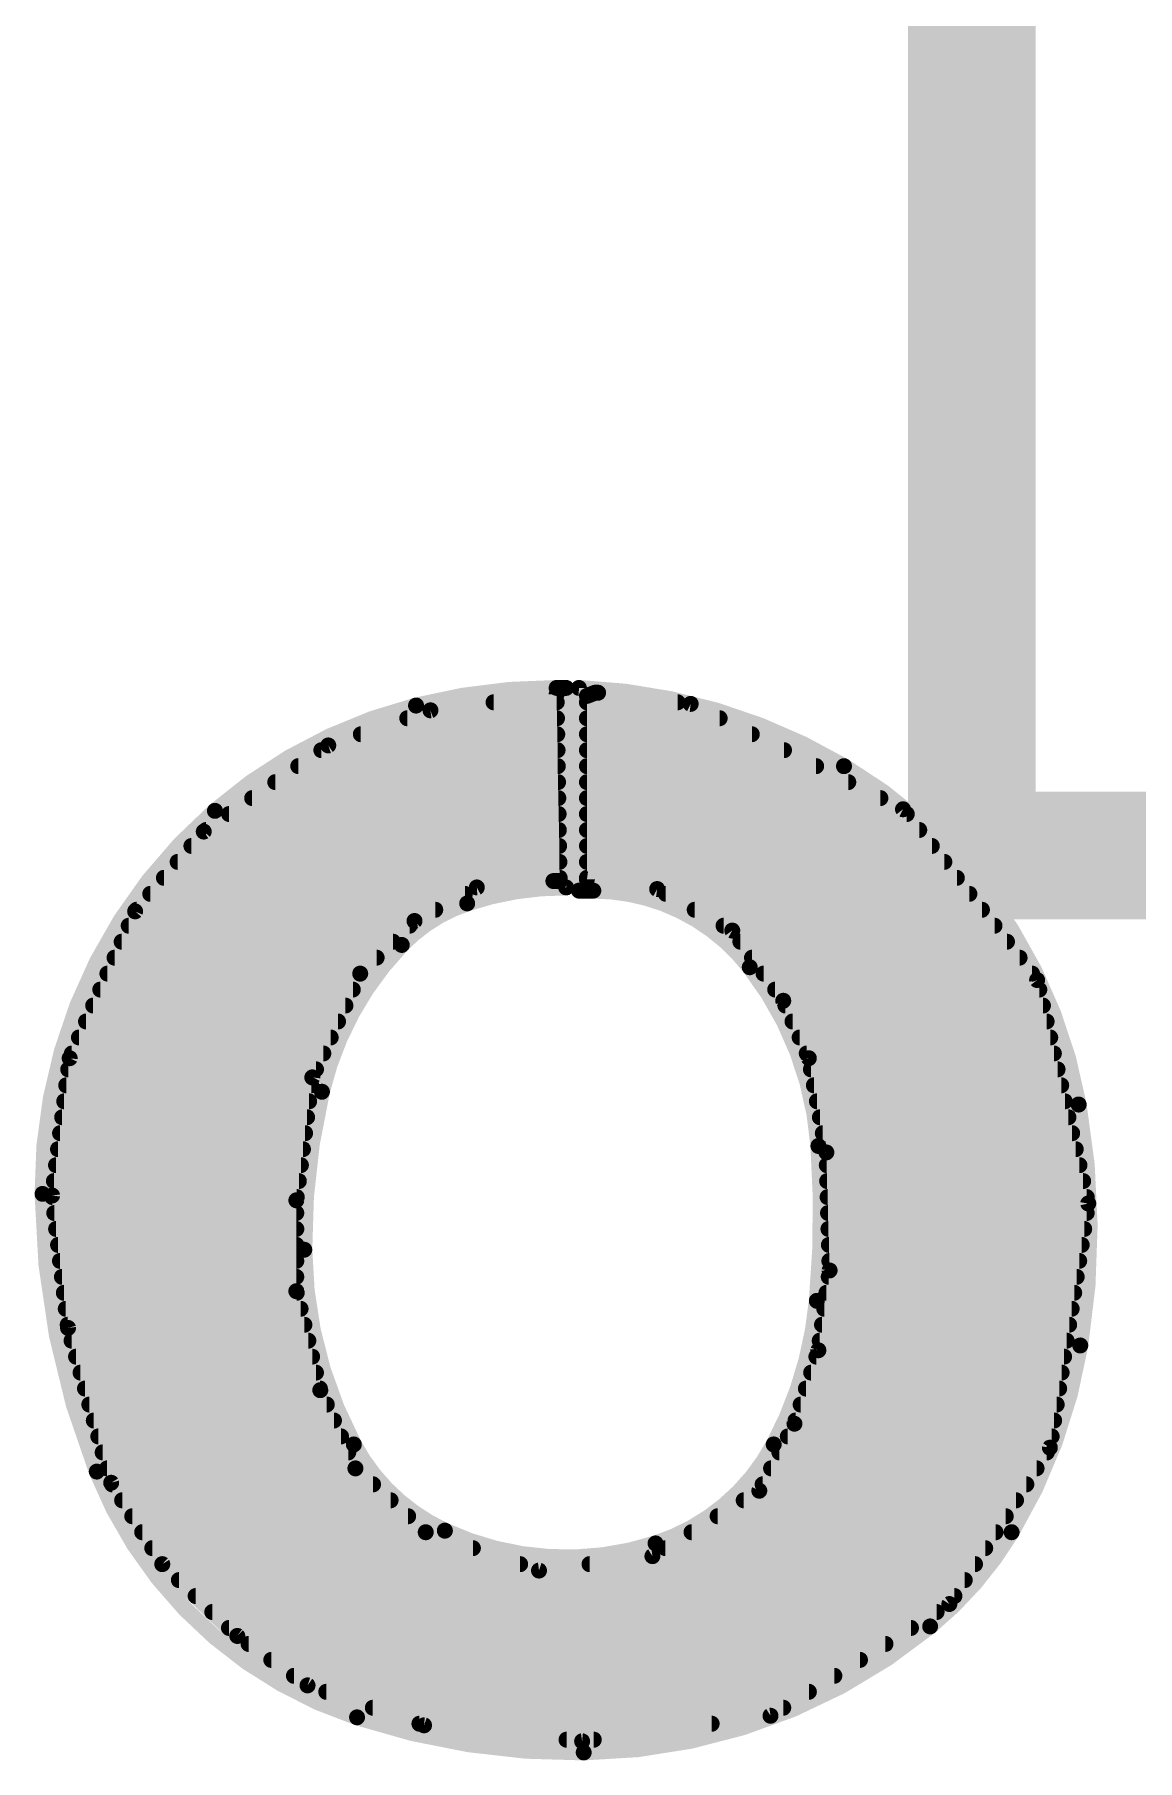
# Model space of a CAD drawing. Extents: x -0.1 to 38.2, y -26.7 to 20.4.
# Drawn here: x 12.794 to 14.549, y 1.415 to 4.162 of the extents above; entities that cross this region are included whole.
import ezdxf

# ---------------------------------------------------------------- set-up
doc = ezdxf.new("R2010")
doc.units = 0
doc.layers.add('21', color=41, linetype='CONTINUOUS')
doc.layers.add('22', color=40, linetype='CONTINUOUS')

msp = doc.modelspace()

# ---------------------------------------------------------------- linework, layer by layer
at = {"layer": '21', "const_width": 0.2032}
for points in [[(14.285, 12.385), (14.285, 2.855)], [(14.285, 2.855), (15.05, 2.855)]]:
    msp.add_lwpolyline(points, dxfattribs=at)
at = {"layer": '21', "const_width": 0.1016}
for points in [[(14.285, 2.9058, 1), (14.285, 2.8042)], [(14.2342, 2.855, 1), (14.3358, 2.855)]]:
    msp.add_lwpolyline(points, format="xyb", dxfattribs=at)
at = {"layer": '22'}
for points, const_width in [([(13.6246, 3.1217, 0.0624), (13.401, 3.0937)], 0.0254), ([(13.6246, 3.128, 1), (13.6246, 3.1154)], 0.0127), ([(13.6246, 3.1154, 1), (13.6246, 3.128)], 0.0127), ([(13.6462, 3.1217, 1), (13.6335, 3.1217)], 0.0127), ([(13.6398, 3.1154, 1), (13.6398, 3.128)], 0.0127), ([(14.0818, 2.9972, 0.1246), (13.6601, 3.1217)], 0.0254), ([(13.6603, 3.128, 1), (13.6599, 3.1154)], 0.0127), ([(13.6664, 3.1217, 1), (13.6538, 3.1217)], 0.0127), ([(13.401, 3.0937, 0.1172), (13.081, 2.9261)], 0.0254), ([(13.3994, 3.0999, 1), (13.4026, 3.0875)], 0.0127), ([(13.4026, 3.0875, 1), (13.3994, 3.0999)], 0.0127), ([(13.5243, 3.1052, 1), (13.5243, 3.0925)], 0.0127), ([(13.6309, 3.1116, 1), (13.6183, 3.1114)], 0.0127), ([(13.6254, 3.1052, 1), (13.6238, 3.1178)], 0.0127), ([(13.6248, 3.0925, 1), (13.6248, 3.1052)], 0.0127), ([(13.6791, 3.109, 1), (13.6665, 3.109)], 0.0127), ([(13.6705, 3.1149, 1), (13.6751, 3.1031)], 0.0127), ([(13.6728, 3.1052, 1), (13.6728, 3.0925)], 0.0127), ([(13.6855, 3.1204, 1), (13.6855, 3.1077)], 0.0127), ([(13.6878, 3.1081, 1), (13.6832, 3.1199)], 0.0127), ([(13.6914, 3.1203, 1), (13.6898, 3.1077)], 0.0127), ([(13.6906, 3.1077, 1), (13.6906, 3.1204)], 0.0127), ([(13.8171, 3.0925, 1), (13.8171, 3.1052)], 0.0127), ([(13.8407, 3.102, 1), (13.8351, 3.0906)], 0.0127), ([(13.8371, 3.09, 1), (13.8387, 3.1026)], 0.0127), ([(13.387, 3.0798, 1), (13.387, 3.0671)], 0.0127), ([(13.4231, 3.0924, 1), (13.4247, 3.0798)], 0.0127), ([(13.426, 3.0801, 1), (13.4218, 3.0921)], 0.0127), ([(13.6252, 3.0671, 1), (13.6252, 3.0798)], 0.0127), ([(13.6728, 3.0798, 1), (13.6728, 3.0671)], 0.0127), ([(13.884, 3.0671, 1), (13.884, 3.0798)], 0.0127), ([(13.3131, 3.0543, 1), (13.3131, 3.0417)], 0.0127), ([(13.6257, 3.0417, 1), (13.6257, 3.0543)], 0.0127), ([(13.6728, 3.0543, 1), (13.6728, 3.0417)], 0.0127), ([(13.9352, 3.0417, 1), (13.9352, 3.0543)], 0.0127), ([(13.2503, 3.029, 1), (13.2503, 3.0163)], 0.0127), ([(13.2592, 3.0362, 1), (13.2634, 3.0242)], 0.0127), ([(13.2649, 3.025, 1), (13.2577, 3.0354)], 0.0127), ([(13.6261, 3.0163, 1), (13.6261, 3.029)], 0.0127), ([(13.6728, 3.029, 1), (13.6728, 3.0163)], 0.0127), ([(13.9864, 3.0163, 1), (13.9864, 3.029)], 0.0127), ([(13.2136, 3.0036, 1), (13.2136, 2.9909)], 0.0127), ([(13.6265, 2.9909, 1), (13.6265, 3.0036)], 0.0127), ([(13.6728, 3.0036, 1), (13.6728, 2.9909)], 0.0127), ([(14.0375, 2.9909, 1), (14.0375, 3.0036)], 0.0127), ([(14.4551, 2.4587, 0.2183), (14.0818, 2.9972)], 0.0254), ([(14.085, 3.0027, 1), (14.0786, 2.9917)], 0.0127), ([(14.0786, 2.9917, 1), (14.085, 3.0027)], 0.0127), ([(13.1769, 2.9781, 1), (13.1769, 2.9655)], 0.0127), ([(13.627, 2.9655, 1), (13.627, 2.9781)], 0.0127), ([(13.6728, 2.9781, 1), (13.6728, 2.9655)], 0.0127), ([(14.0887, 2.9655, 1), (14.0887, 2.9781)], 0.0127), ([(13.1402, 2.9527, 1), (13.1402, 2.9401)], 0.0127), ([(13.6274, 2.9401, 1), (13.6274, 2.9527)], 0.0127), ([(13.6728, 2.9527, 1), (13.6728, 2.9401)], 0.0127), ([(14.1398, 2.9401, 1), (14.1398, 2.9527)], 0.0127), ([(14.1807, 2.9325, 1), (14.1707, 2.9247)], 0.0127), ([(14.1729, 2.9229, 1), (14.1785, 2.9343)], 0.0127), ([(13.081, 2.9261, 0.2195), (12.8067, 2.3165)], 0.0254), ([(13.0768, 2.9309, 1), (13.0852, 2.9213)], 0.0127), ([(13.0852, 2.9213, 1), (13.0768, 2.9309)], 0.0127), ([(13.1035, 2.9274, 1), (13.1035, 2.9147)], 0.0127), ([(13.6278, 2.9147, 1), (13.6278, 2.9274)], 0.0127), ([(13.6728, 2.9274, 1), (13.6728, 2.9147)], 0.0127), ([(14.1817, 2.9147, 1), (14.1817, 2.9274)], 0.0127), ([(13.0596, 2.8983, 1), (13.0668, 2.8879)], 0.0127), ([(13.068, 2.889, 1), (13.0584, 2.8972)], 0.0127), ([(13.0668, 2.9019, 1), (13.0668, 2.8893)], 0.0127), ([(13.6282, 2.8893, 1), (13.6282, 2.9019)], 0.0127), ([(13.6728, 2.9019, 1), (13.6728, 2.8893)], 0.0127), ([(14.2016, 2.8893, 1), (14.2016, 2.9019)], 0.0127), ([(13.0217, 2.8512, 1), (13.0217, 2.8385)], 0.0127), ([(13.0435, 2.8765, 1), (13.0435, 2.8639)], 0.0127), ([(13.6287, 2.8639, 1), (13.6287, 2.8765)], 0.0127), ([(13.6291, 2.8385, 1), (13.6291, 2.8512)], 0.0127), ([(13.6728, 2.8512, 1), (13.6728, 2.8385)], 0.0127), ([(13.6728, 2.8765, 1), (13.6728, 2.8639)], 0.0127), ([(14.2216, 2.8639, 1), (14.2216, 2.8765)], 0.0127), ([(14.2415, 2.8385, 1), (14.2415, 2.8512)], 0.0127), ([(12.9998, 2.8258, 1), (12.9998, 2.8131)], 0.0127), ([(13.6295, 2.8131, 1), (13.6295, 2.8258)], 0.0127), ([(13.6728, 2.8258, 1), (13.6728, 2.8131)], 0.0127), ([(13.6737, 2.8232, 1), (13.6719, 2.8106)], 0.0127), ([(14.2614, 2.8131, 1), (14.2614, 2.8258)], 0.0127), ([(12.978, 2.8003, 1), (12.978, 2.7877)], 0.0127), ([(13.6398, 2.8042, 0.0828), (13.4823, 2.7788)], 0.0254), ([(13.4787, 2.7877, 1), (13.4787, 2.8003)], 0.0127), ([(13.4971, 2.8105, 1), (13.4981, 2.7979)], 0.0127), ([(13.5006, 2.7986, 1), (13.4946, 2.8098)], 0.0127), ([(13.6195, 2.8207, 1), (13.6195, 2.808)], 0.0127), ([(13.62, 2.808, 1), (13.619, 2.8206)], 0.0127), ([(13.6233, 2.8142, 1), (13.6359, 2.8144)], 0.0127), ([(13.6296, 2.808, 1), (13.6296, 2.8207)], 0.0127), ([(13.6335, 2.8042, 1), (13.6462, 2.8042)], 0.0127), ([(13.6398, 2.7979, 1), (13.6398, 2.8105)], 0.0127), ([(13.6601, 2.8054, 1), (13.6601, 2.7928)], 0.0127), ([(13.6538, 2.7991, 1), (13.6664, 2.7991)], 0.0127), ([(13.6665, 2.8169, 1), (13.6791, 2.8169)], 0.0127), ([(13.9319, 2.6772, 0.2316), (13.683, 2.7991)], 0.0254), ([(13.683, 2.8054, 1), (13.683, 2.7928)], 0.0127), ([(13.683, 2.7928, 1), (13.683, 2.8054)], 0.0127), ([(13.7877, 2.8072, 1), (13.7815, 2.796)], 0.0127), ([(13.7837, 2.7953, 1), (13.7855, 2.8079)], 0.0127), ([(13.7983, 2.8003, 1), (13.7983, 2.7877)], 0.0127), ([(14.2814, 2.7877, 1), (14.2814, 2.8003)], 0.0127), ([(12.9492, 2.7702, 1), (12.9588, 2.762)], 0.0127), ([(12.9598, 2.7635, 1), (12.9482, 2.7687)], 0.0127), ([(12.9562, 2.775, 1), (12.9562, 2.7623)], 0.0127), ([(13.4823, 2.7788, 0.1209), (13.3782, 2.7127)], 0.0254), ([(13.4315, 2.7623, 1), (13.4315, 2.775)], 0.0127), ([(13.4803, 2.7848, 1), (13.4843, 2.7728)], 0.0127), ([(13.4843, 2.7728, 1), (13.4803, 2.7848)], 0.0127), ([(13.8443, 2.775, 1), (13.8443, 2.7623)], 0.0127), ([(14.3013, 2.7623, 1), (14.3013, 2.775)], 0.0127), ([(12.9438, 2.7496, 1), (12.9438, 2.7369)], 0.0127), ([(13.3907, 2.7369, 1), (13.3907, 2.7496)], 0.0127), ([(13.3955, 2.7564, 1), (13.4015, 2.7452)], 0.0127), ([(13.4029, 2.7462, 1), (13.3941, 2.7554)], 0.0127), ([(13.8902, 2.7496, 1), (13.8902, 2.7369)], 0.0127), ([(13.9091, 2.7393, 1), (13.8989, 2.7319)], 0.0127), ([(13.9009, 2.73, 1), (13.9071, 2.7412)], 0.0127), ([(14.3213, 2.7369, 1), (14.3213, 2.7496)], 0.0127), ([(12.9325, 2.7241, 1), (12.9325, 2.7115)], 0.0127), ([(13.3782, 2.7127, 0.1342), (13.2512, 2.479)], 0.0254), ([(13.3645, 2.7115, 1), (13.3645, 2.7241)], 0.0127), ([(13.3736, 2.7171, 1), (13.3828, 2.7083)], 0.0127), ([(13.3828, 2.7083, 1), (13.3736, 2.7171)], 0.0127), ([(13.9169, 2.7241, 1), (13.9169, 2.7115)], 0.0127), ([(14.3412, 2.7115, 1), (14.3412, 2.7241)], 0.0127), ([(12.9212, 2.6987, 1), (12.9212, 2.6861)], 0.0127), ([(13.3383, 2.6861, 1), (13.3383, 2.6987)], 0.0127), ([(13.9354, 2.6987, 1), (13.9354, 2.6861)], 0.0127), ([(14.3612, 2.6861, 1), (14.3612, 2.6987)], 0.0127), ([(12.9099, 2.6734, 1), (12.9099, 2.6607)], 0.0127), ([(13.3077, 2.6716, 1), (13.3165, 2.6624)], 0.0127), ([(13.3179, 2.6643, 1), (13.3063, 2.6697)], 0.0127), ([(13.3121, 2.6607, 1), (13.3121, 2.6734)], 0.0127), ([(14.0411, 2.3927, 0.1478), (13.9319, 2.6772)], 0.0254), ([(13.9369, 2.6811, 1), (13.9269, 2.6733)], 0.0127), ([(13.9269, 2.6733, 1), (13.9369, 2.6811)], 0.0127), ([(13.9538, 2.6734, 1), (13.9538, 2.6607)], 0.0127), ([(14.3811, 2.6607, 1), (14.3811, 2.6734)], 0.0127), ([(14.3953, 2.6582, 1), (14.3829, 2.6554)], 0.0127), ([(14.3841, 2.6529, 1), (14.3941, 2.6607)], 0.0127), ([(12.8985, 2.6479, 1), (12.8985, 2.6353)], 0.0127), ([(13.3004, 2.6353, 1), (13.3004, 2.6479)], 0.0127), ([(13.9723, 2.6479, 1), (13.9723, 2.6353)], 0.0127), ([(14.3926, 2.6353, 1), (14.3926, 2.6479)], 0.0127), ([(12.8872, 2.6225, 1), (12.8872, 2.6099)], 0.0127), ([(13.2887, 2.6099, 1), (13.2887, 2.6225)], 0.0127), ([(13.991, 2.6264, 1), (13.9794, 2.6212)], 0.0127), ([(13.9801, 2.6201, 1), (13.9903, 2.6275)], 0.0127), ([(13.9886, 2.6225, 1), (13.9886, 2.6099)], 0.0127), ([(14.3984, 2.6099, 1), (14.3984, 2.6225)], 0.0127), ([(12.8759, 2.5972, 1), (12.8759, 2.5845)], 0.0127), ([(13.2769, 2.5845, 1), (13.2769, 2.5972)], 0.0127), ([(13.9999, 2.5972, 1), (13.9999, 2.5845)], 0.0127), ([(14.4042, 2.5845, 1), (14.4042, 2.5972)], 0.0127), ([(12.8646, 2.5717, 1), (12.8646, 2.5591)], 0.0127), ([(13.2652, 2.5591, 1), (13.2652, 2.5717)], 0.0127), ([(14.0112, 2.5717, 1), (14.0112, 2.5591)], 0.0127), ([(14.41, 2.5591, 1), (14.41, 2.5717)], 0.0127), ([(12.8476, 2.521, 1), (12.8476, 2.5083)], 0.0127), ([(12.8441, 2.535, 1), (12.8557, 2.5298)], 0.0127), ([(12.8562, 2.5316, 1), (12.8436, 2.5332)], 0.0127), ([(12.8533, 2.5463, 1), (12.8533, 2.5337)], 0.0127), ([(13.2418, 2.5083, 1), (13.2418, 2.521)], 0.0127), ([(13.2535, 2.5337, 1), (13.2535, 2.5463)], 0.0127), ([(14.0225, 2.5463, 1), (14.0225, 2.5337)], 0.0127), ([(14.0321, 2.5336, 1), (14.0197, 2.5312)], 0.0127), ([(14.0201, 2.5298, 1), (14.0317, 2.535)], 0.0127), ([(14.0292, 2.521, 1), (14.0292, 2.5083)], 0.0127), ([(14.4158, 2.5337, 1), (14.4158, 2.5463)], 0.0127), ([(14.4216, 2.5083, 1), (14.4216, 2.521)], 0.0127), ([(12.8444, 2.4956, 1), (12.8444, 2.4829)], 0.0127), ([(13.2301, 2.5046, 1), (13.2417, 2.4992)], 0.0127), ([(13.2422, 2.5011, 1), (13.2296, 2.5027)], 0.0127), ([(13.2343, 2.4829, 1), (13.2343, 2.4956)], 0.0127), ([(14.0339, 2.4956, 1), (14.0339, 2.4829)], 0.0127), ([(14.4274, 2.4829, 1), (14.4274, 2.4956)], 0.0127), ([(12.8411, 2.4701, 1), (12.8411, 2.4575)], 0.0127), ([(13.2512, 2.479, 0.0602), (13.2232, 2.2276)], 0.0254), ([(13.2309, 2.4575, 1), (13.2309, 2.4701)], 0.0127), ([(13.245, 2.4805, 1), (13.2574, 2.4775)], 0.0127), ([(13.2574, 2.4775, 1), (13.245, 2.4805)], 0.0127), ([(14.0387, 2.4701, 1), (14.0387, 2.4575)], 0.0127), ([(14.4332, 2.4575, 1), (14.4332, 2.4701)], 0.0127), ([(12.8379, 2.4447, 1), (12.8379, 2.4321)], 0.0127), ([(13.2277, 2.4321, 1), (13.2277, 2.4447)], 0.0127), ([(14.0434, 2.4447, 1), (14.0434, 2.4321)], 0.0127), ([(14.439, 2.4321, 1), (14.439, 2.4447)], 0.0127), ([(14.4577, 2.0752, 0.0851), (14.4551, 2.4587)], 0.0254), ([(14.4614, 2.4598, 1), (14.4488, 2.4576)], 0.0127), ([(14.4488, 2.4576, 1), (14.4614, 2.4598)], 0.0127), ([(12.8346, 2.4194, 1), (12.8346, 2.4067)], 0.0127), ([(13.2244, 2.4067, 1), (13.2244, 2.4194)], 0.0127), ([(14.0481, 2.4194, 1), (14.0481, 2.4067)], 0.0127), ([(14.4448, 2.4067, 1), (14.4448, 2.4194)], 0.0127), ([(12.8313, 2.3939, 1), (12.8313, 2.3813)], 0.0127), ([(13.2211, 2.3813, 1), (13.2211, 2.3939)], 0.0127), ([(14.0386, 2.1463, 0.0416), (14.0411, 2.3927)], 0.0254), ([(14.0474, 2.3932, 1), (14.0348, 2.3922)], 0.0127), ([(14.0348, 2.3922, 1), (14.0474, 2.3932)], 0.0127), ([(14.0529, 2.3939, 1), (14.0529, 2.3813)], 0.0127), ([(14.0601, 2.3827, 1), (14.0475, 2.3823)], 0.0127), ([(14.0476, 2.3813, 1), (14.06, 2.3837)], 0.0127), ([(14.4506, 2.3813, 1), (14.4506, 2.3939)], 0.0127), ([(12.8281, 2.3685, 1), (12.8281, 2.3559)], 0.0127), ([(13.2178, 2.3559, 1), (13.2178, 2.3685)], 0.0127), ([(14.0544, 2.3685, 1), (14.0544, 2.3559)], 0.0127), ([(14.4565, 2.3559, 1), (14.4565, 2.3685)], 0.0127), ([(12.8248, 2.3432, 1), (12.8248, 2.3305)], 0.0127), ([(13.2145, 2.3305, 1), (13.2145, 2.3432)], 0.0127), ([(14.055, 2.3432, 1), (14.055, 2.3305)], 0.0127), ([(14.4623, 2.3305, 1), (14.4623, 2.3432)], 0.0127), ([(12.8067, 2.3165, 0.092), (12.893, 1.8745)], 0.0254), ([(12.813, 2.3166, 1), (12.8004, 2.3164)], 0.0127), ([(12.8004, 2.3164, 1), (12.813, 2.3166)], 0.0127), ([(12.8282, 2.3147, 1), (12.8156, 2.3131)], 0.0127), ([(12.8156, 2.3147, 1), (12.8282, 2.3131)], 0.0127), ([(12.8222, 2.3177, 1), (12.8222, 2.3051)], 0.0127), ([(13.2042, 2.3071, 1), (13.2168, 2.3055)], 0.0127), ([(13.2169, 2.3063, 1), (13.2042, 2.3063)], 0.0127), ([(13.2112, 2.3051, 1), (13.2112, 2.3177)], 0.0127), ([(14.0557, 2.3177, 1), (14.0557, 2.3051)], 0.0127), ([(14.4767, 2.3002, 1), (14.4641, 2.3022)], 0.0127), ([(14.4642, 2.2998, 1), (14.4766, 2.3026)], 0.0127), ([(14.4681, 2.3051, 1), (14.4681, 2.3177)], 0.0127), ([(12.8253, 2.2923, 1), (12.8253, 2.2797)], 0.0127), ([(13.2105, 2.2797, 1), (13.2105, 2.2923)], 0.0127), ([(14.0564, 2.2923, 1), (14.0564, 2.2797)], 0.0127), ([(14.468, 2.2797, 1), (14.468, 2.2923)], 0.0127), ([(12.8283, 2.267, 1), (12.8283, 2.2543)], 0.0127), ([(13.2105, 2.2543, 1), (13.2105, 2.267)], 0.0127), ([(14.0571, 2.267, 1), (14.0571, 2.2543)], 0.0127), ([(14.464, 2.2543, 1), (14.464, 2.267)], 0.0127), ([(12.8314, 2.2416, 1), (12.8314, 2.2289)], 0.0127), ([(13.2105, 2.2289, 1), (13.2105, 2.2416)], 0.0127), ([(13.2232, 2.2276, 0.1204), (13.302, 1.9177)], 0.0254), ([(13.2295, 2.2277, 1), (13.2169, 2.2275)], 0.0127), ([(13.2169, 2.2275, 1), (13.2295, 2.2277)], 0.0127), ([(14.0578, 2.2416, 1), (14.0578, 2.2289)], 0.0127), ([(14.46, 2.2289, 1), (14.46, 2.2416)], 0.0127), ([(12.8344, 2.2161, 1), (12.8344, 2.2035)], 0.0127), ([(13.2105, 2.2035, 1), (13.2105, 2.2161)], 0.0127), ([(14.0585, 2.2161, 1), (14.0585, 2.2035)], 0.0127), ([(14.0652, 2.1937, 1), (14.0526, 2.1955)], 0.0127), ([(14.0526, 2.1944, 1), (14.0652, 2.1948)], 0.0127), ([(14.4561, 2.2035, 1), (14.4561, 2.2161)], 0.0127), ([(12.8375, 2.1907, 1), (12.8375, 2.1781)], 0.0127), ([(12.8406, 2.1654, 1), (12.8406, 2.1527)], 0.0127), ([(13.2167, 2.163, 1), (13.2043, 2.16)], 0.0127), ([(13.2105, 2.1781, 1), (13.2105, 2.1907)], 0.0127), ([(13.2111, 2.1527, 1), (13.2111, 2.1654)], 0.0127), ([(14.0539, 2.1654, 1), (14.0539, 2.1527)], 0.0127), ([(14.0575, 2.1907, 1), (14.0575, 2.1781)], 0.0127), ([(14.4481, 2.1527, 1), (14.4481, 2.1654)], 0.0127), ([(14.4521, 2.1781, 1), (14.4521, 2.1907)], 0.0127), ([(12.8436, 2.1399, 1), (12.8436, 2.1273)], 0.0127), ([(13.2042, 2.1615, 1), (13.2169, 2.1615)], 0.0127), ([(13.2173, 2.1273, 1), (13.2173, 2.1399)], 0.0127), ([(13.97, 1.9177, 0.0995), (14.0386, 2.1463)], 0.0254), ([(14.0449, 2.1457, 1), (14.0323, 2.1469)], 0.0127), ([(14.0323, 2.1469, 1), (14.0449, 2.1457)], 0.0127), ([(14.0504, 2.1399, 1), (14.0504, 2.1273)], 0.0127), ([(14.4441, 2.1273, 1), (14.4441, 2.1399)], 0.0127), ([(12.8467, 2.1145, 1), (12.8467, 2.1019)], 0.0127), ([(12.8534, 2.1048, 1), (12.8412, 2.1014)], 0.0127), ([(13.2234, 2.1019, 1), (13.2234, 2.1145)], 0.0127), ([(14.0468, 2.1145, 1), (14.0468, 2.1019)], 0.0127), ([(14.4401, 2.1019, 1), (14.4401, 2.1145)], 0.0127), ([(12.841, 2.1023, 1), (12.8536, 2.1039)], 0.0127), ([(12.8529, 2.0892, 1), (12.8529, 2.0765)], 0.0127), ([(13.2296, 2.0765, 1), (13.2296, 2.0892)], 0.0127), ([(14.0432, 2.0892, 1), (14.0432, 2.0765)], 0.0127), ([(14.3485, 1.778, 0.0949), (14.4577, 2.0752)], 0.0254), ([(14.4361, 2.0765, 1), (14.4361, 2.0892)], 0.0127), ([(14.464, 2.0742, 1), (14.4514, 2.0762)], 0.0127), ([(12.86, 2.0637, 1), (12.86, 2.0511)], 0.0127), ([(13.2357, 2.0511, 1), (13.2357, 2.0637)], 0.0127), ([(14.0378, 2.0637, 1), (14.0378, 2.0511)], 0.0127), ([(14.0348, 2.0685, 1), (14.0474, 2.0667)], 0.0127), ([(14.0471, 2.0656, 1), (14.0351, 2.0696)], 0.0127), ([(14.4321, 2.0511, 1), (14.4321, 2.0637)], 0.0127), ([(14.4514, 2.0762, 1), (14.464, 2.0742)], 0.0127), ([(12.8671, 2.0383, 1), (12.8671, 2.0257)], 0.0127), ([(13.2418, 2.0257, 1), (13.2418, 2.0383)], 0.0127), ([(14.0295, 2.0383, 1), (14.0295, 2.0257)], 0.0127), ([(14.4281, 2.0257, 1), (14.4281, 2.0383)], 0.0127), ([(12.8742, 2.013, 1), (12.8742, 2.0003)], 0.0127), ([(13.2544, 2.0067, 1), (13.2428, 2.0015)], 0.0127), ([(13.2424, 2.0026, 1), (13.2548, 2.0056)], 0.0127), ([(13.248, 2.0003, 1), (13.248, 2.013)], 0.0127), ([(14.0212, 2.013, 1), (14.0212, 2.0003)], 0.0127), ([(14.4242, 2.0003, 1), (14.4242, 2.013)], 0.0127), ([(12.8812, 1.9876, 1), (12.8812, 1.9748)], 0.0127), ([(13.2589, 1.9748, 1), (13.2589, 1.9876)], 0.0127), ([(14.0129, 1.9876, 1), (14.0129, 1.9748)], 0.0127), ([(14.4202, 1.9748, 1), (14.4202, 1.9876)], 0.0127), ([(12.8883, 1.9622, 1), (12.8883, 1.9494)], 0.0127), ([(13.2703, 1.9494, 1), (13.2703, 1.9622)], 0.0127), ([(13.997, 1.9527, 1), (14.009, 1.9487)], 0.0127), ([(14.0086, 1.9478, 1), (13.9974, 1.9536)], 0.0127), ([(14.0047, 1.9622, 1), (14.0047, 1.9494)], 0.0127), ([(14.4162, 1.9494, 1), (14.4162, 1.9622)], 0.0127), ([(12.8954, 1.9368, 1), (12.8954, 1.9241)], 0.0127), ([(13.2817, 1.9241, 1), (13.2817, 1.9368)], 0.0127), ([(13.302, 1.9177, 0.1633), (13.4468, 1.7805)], 0.0254), ([(13.3076, 1.9207, 1), (13.2964, 1.9147)], 0.0127), ([(13.2964, 1.9147, 1), (13.3076, 1.9207)], 0.0127), ([(13.782, 1.7602, 0.1942), (13.97, 1.9177)], 0.0254), ([(13.9644, 1.9207, 1), (13.9756, 1.9147)], 0.0127), ([(13.9756, 1.9147, 1), (13.9644, 1.9207)], 0.0127), ([(13.9924, 1.9368, 1), (13.9924, 1.9241)], 0.0127), ([(14.4147, 1.9092, 1), (14.4041, 1.916)], 0.0127), ([(14.4122, 1.9241, 1), (14.4122, 1.9368)], 0.0127), ([(12.9024, 1.9114, 1), (12.9024, 1.8986)], 0.0127), ([(13.2931, 1.8986, 1), (13.2931, 1.9114)], 0.0127), ([(13.9791, 1.9114, 1), (13.9791, 1.8986)], 0.0127), ([(14.4031, 1.9136, 1), (14.4157, 1.9116)], 0.0127), ([(14.4045, 1.8986, 1), (14.4045, 1.9114)], 0.0127), ([(12.893, 1.8745, 0.2224), (13.3071, 1.4834)], 0.0254), ([(12.8989, 1.8768, 1), (12.8871, 1.8722)], 0.0127), ([(12.8871, 1.8722, 1), (12.8989, 1.8768)], 0.0127), ([(12.9095, 1.886, 1), (12.9095, 1.8733)], 0.0127), ([(12.9213, 1.8601, 1), (12.9105, 1.8533)], 0.0127), ([(13.3088, 1.8843, 1), (13.3002, 1.8749)], 0.0127), ([(13.2987, 1.877, 1), (13.3103, 1.8822)], 0.0127), ([(13.3045, 1.8733, 1), (13.3045, 1.886)], 0.0127), ([(13.9658, 1.886, 1), (13.9658, 1.8733)], 0.0127), ([(14.3882, 1.8733, 1), (14.3882, 1.886)], 0.0127), ([(12.9098, 1.855, 1), (12.922, 1.8584)], 0.0127), ([(12.9175, 1.8606, 1), (12.9175, 1.8478)], 0.0127), ([(12.9334, 1.8352, 1), (12.9334, 1.8224)], 0.0127), ([(13.3325, 1.8478, 1), (13.3325, 1.8606)], 0.0127), ([(13.3604, 1.8224, 1), (13.3604, 1.8352)], 0.0127), ([(13.9223, 1.8352, 1), (13.9223, 1.8224)], 0.0127), ([(13.9415, 1.8469, 1), (13.9527, 1.8411)], 0.0127), ([(13.9504, 1.8386, 1), (13.9438, 1.8494)], 0.0127), ([(13.9524, 1.8606, 1), (13.9524, 1.8478)], 0.0127), ([(14.3555, 1.8224, 1), (14.3555, 1.8352)], 0.0127), ([(14.3719, 1.8478, 1), (14.3719, 1.8606)], 0.0127), ([(12.9494, 1.8098, 1), (12.9494, 1.7971)], 0.0127), ([(13.3884, 1.7971, 1), (13.3884, 1.8098)], 0.0127), ([(13.8808, 1.8098, 1), (13.8808, 1.7971)], 0.0127), ([(14.3392, 1.7971, 1), (14.3392, 1.8098)], 0.0127), ([(12.9653, 1.7844, 1), (12.9653, 1.7716)], 0.0127), ([(13.4183, 1.784, 1), (13.4143, 1.772)], 0.0127), ([(13.412, 1.7733, 1), (13.4206, 1.7827)], 0.0127), ([(13.4163, 1.7716, 1), (13.4163, 1.7844)], 0.0127), ([(13.4468, 1.7805, 0.1897), (13.782, 1.7602)], 0.0254), ([(13.4495, 1.7863, 1), (13.4441, 1.7747)], 0.0127), ([(13.4441, 1.7747, 1), (13.4495, 1.7863)], 0.0127), ([(13.8393, 1.7844, 1), (13.8393, 1.7716)], 0.0127), ([(14.2189, 1.6281, 0.0859), (14.3485, 1.778)], 0.0254), ([(14.3229, 1.7716, 1), (14.3229, 1.7844)], 0.0127), ([(14.3431, 1.7813, 1), (14.3539, 1.7747)], 0.0127), ([(14.3539, 1.7747, 1), (14.3431, 1.7813)], 0.0127), ([(12.9813, 1.759, 1), (12.9813, 1.7463)], 0.0127), ([(13.4914, 1.7463, 1), (13.4914, 1.759)], 0.0127), ([(13.78, 1.7662, 1), (13.784, 1.7542)], 0.0127), ([(13.784, 1.7542, 1), (13.78, 1.7662)], 0.0127), ([(13.7978, 1.759, 1), (13.7978, 1.7463)], 0.0127), ([(14.3065, 1.7463, 1), (14.3065, 1.759)], 0.0127), ([(12.9972, 1.7336, 1), (12.9972, 1.7208)], 0.0127), ([(13.0016, 1.7318, 1), (12.9928, 1.7226)], 0.0127), ([(12.9918, 1.7238, 1), (13.0026, 1.7306)], 0.0127), ([(13.5665, 1.7208, 1), (13.5665, 1.7336)], 0.0127), ([(13.677, 1.7336, 1), (13.677, 1.7208)], 0.0127), ([(13.7737, 1.7453, 1), (13.7803, 1.7345)], 0.0127), ([(13.7778, 1.7336, 1), (13.7762, 1.7462)], 0.0127), ([(14.2902, 1.7208, 1), (14.2902, 1.7336)], 0.0127), ([(13.0237, 1.7082, 1), (13.0237, 1.6954)], 0.0127), ([(13.5958, 1.7233, 1), (13.5974, 1.7107)], 0.0127), ([(13.5946, 1.711, 1), (13.5986, 1.723)], 0.0127), ([(14.2739, 1.6954, 1), (14.2739, 1.7082)], 0.0127), ([(13.0503, 1.6828, 1), (13.0503, 1.6701)], 0.0127), ([(14.2528, 1.6583, 1), (14.246, 1.6691)], 0.0127), ([(14.2576, 1.6701, 1), (14.2576, 1.6828)], 0.0127), ([(13.0768, 1.6574, 1), (13.0768, 1.6446)], 0.0127), ([(14.2291, 1.6446, 1), (14.2291, 1.6574)], 0.0127), ([(14.2441, 1.6671, 1), (14.2547, 1.6603)], 0.0127), ([(13.1033, 1.632, 1), (13.1033, 1.6193)], 0.0127), ([(13.1203, 1.6181, 1), (13.1129, 1.6077)], 0.0127), ([(13.1122, 1.6083, 1), (13.121, 1.6175)], 0.0127), ([(13.6677, 1.4275, 0.1703), (14.2189, 1.6281)], 0.0254), ([(14.1884, 1.6193, 1), (14.1884, 1.632)], 0.0127), ([(14.2149, 1.633, 1), (14.2229, 1.6232)], 0.0127), ([(14.2229, 1.6232, 1), (14.2149, 1.633)], 0.0127), ([(13.1346, 1.6066, 1), (13.1346, 1.5938)], 0.0127), ([(14.1478, 1.5938, 1), (14.1478, 1.6066)], 0.0127), ([(13.1707, 1.5812, 1), (13.1707, 1.5684)], 0.0127), ([(14.1072, 1.5684, 1), (14.1072, 1.5812)], 0.0127), ([(13.2067, 1.5558, 1), (13.2067, 1.5431)], 0.0127), ([(13.2304, 1.5402, 1), (13.2262, 1.5282)], 0.0127), ([(13.2246, 1.529, 1), (13.232, 1.5394)], 0.0127), ([(14.0665, 1.5431, 1), (14.0665, 1.5558)], 0.0127), ([(13.2581, 1.5304, 1), (13.2581, 1.5176)], 0.0127), ([(13.3322, 1.505, 1), (13.3322, 1.4923)], 0.0127), ([(13.9852, 1.4923, 1), (13.9852, 1.505)], 0.0127), ([(14.0259, 1.5176, 1), (14.0259, 1.5304)], 0.0127), ([(13.3071, 1.4834, 0.083), (13.6677, 1.4275)], 0.0254), ([(13.3091, 1.4894, 1), (13.3051, 1.4774)], 0.0127), ([(13.3051, 1.4774, 1), (13.3091, 1.4894)], 0.0127), ([(13.4064, 1.4796, 1), (13.4064, 1.4668)], 0.0127), ([(13.4143, 1.477, 1), (13.4131, 1.4644)], 0.0127), ([(13.8712, 1.4668, 1), (13.8712, 1.4796)], 0.0127), ([(13.9615, 1.4913, 1), (13.9683, 1.4805)], 0.0127), ([(13.9658, 1.4796, 1), (13.964, 1.4922)], 0.0127), ([(13.4116, 1.4647, 1), (13.4158, 1.4767)], 0.0127), ([(13.6404, 1.4542, 1), (13.6404, 1.4414)], 0.0127), ([(13.6643, 1.4516, 1), (13.6661, 1.439)], 0.0127), ([(13.6646, 1.439, 1), (13.6658, 1.4516)], 0.0127), ([(13.6837, 1.4414, 1), (13.6837, 1.4542)], 0.0127), ([(13.6676, 1.4338, 1), (13.6678, 1.4212)], 0.0127), ([(13.6678, 1.4212, 1), (13.6676, 1.4338)], 0.0127)]:
    msp.add_lwpolyline(points, format="xyb", dxfattribs=dict(at, const_width=const_width))
at = {"layer": '22', "const_width": 0.0254}
for points in [[(13.6398, 3.1217), (13.6246, 3.1217)], [(13.6398, 2.8042), (13.6398, 3.1217)], [(13.6601, 3.1217), (13.6601, 2.7991)], [(13.6246, 3.1115), (13.4239, 3.0861)], [(13.5243, 3.0988), (13.6248, 3.0988)], [(13.6296, 2.8143), (13.6246, 3.1115)], [(13.6855, 3.114), (13.6728, 3.109)], [(13.6728, 3.109), (13.6728, 2.8169)], [(13.6728, 3.0988), (13.8171, 3.0988)], [(13.6906, 3.114), (13.6855, 3.114)], [(13.8379, 3.0963), (13.6906, 3.114)], [(14.1757, 2.9286), (13.8379, 3.0963)], [(13.4239, 3.0861), (13.2613, 3.0302)], [(13.387, 3.0734), (13.6252, 3.0734)], [(13.6728, 3.0734), (13.884, 3.0734)], [(13.3131, 3.048), (13.6257, 3.048)], [(13.6728, 3.048), (13.9352, 3.048)], [(13.2613, 3.0302), (13.0632, 2.8931)], [(13.2503, 3.0226), (13.6261, 3.0226)], [(13.6728, 3.0226), (13.9864, 3.0226)], [(13.2136, 2.9972), (13.6265, 2.9972)], [(13.6728, 2.9972), (14.0375, 2.9972)], [(13.1769, 2.9718), (13.627, 2.9718)], [(13.6728, 2.9718), (14.0887, 2.9718)], [(13.1402, 2.9464), (13.6274, 2.9464)], [(13.6728, 2.9464), (14.1398, 2.9464)], [(14.3891, 2.6568), (14.1757, 2.9286)], [(13.1035, 2.921), (13.6278, 2.921)], [(13.6728, 2.921), (14.1817, 2.921)], [(13.0632, 2.8931), (12.954, 2.7661)], [(13.0668, 2.8956), (13.6282, 2.8956)], [(13.6728, 2.8956), (14.2016, 2.8956)], [(13.0217, 2.8448), (13.6291, 2.8448)], [(13.0435, 2.8702), (13.6287, 2.8702)], [(13.6728, 2.8702), (14.2216, 2.8702)], [(13.6728, 2.8448), (14.2415, 2.8448)], [(12.9998, 2.8194), (13.6295, 2.8194)], [(13.6728, 2.8194), (14.2614, 2.8194)], [(13.6728, 2.8169), (13.7846, 2.8016)], [(12.978, 2.794), (13.4787, 2.794)], [(13.3985, 2.7508), (13.4976, 2.8042)], [(13.4976, 2.8042), (13.6195, 2.8143)], [(13.6195, 2.8143), (13.6296, 2.8143)], [(13.6601, 2.7991), (13.683, 2.7991)], [(13.7846, 2.8016), (13.904, 2.7356)], [(13.7983, 2.794), (14.2814, 2.794)], [(12.954, 2.7661), (12.8499, 2.5324)], [(12.9562, 2.7686), (13.4315, 2.7686)], [(13.8443, 2.7686), (14.3013, 2.7686)], [(12.9438, 2.7432), (13.3907, 2.7432)], [(13.3121, 2.667), (13.3985, 2.7508)], [(13.8902, 2.7432), (14.3213, 2.7432)], [(13.904, 2.7356), (13.9852, 2.6238)], [(12.9325, 2.7178), (13.3645, 2.7178)], [(13.9169, 2.7178), (14.3412, 2.7178)], [(12.9212, 2.6924), (13.3383, 2.6924)], [(13.9354, 2.6924), (14.3612, 2.6924)], [(12.9099, 2.667), (13.3121, 2.667)], [(13.2359, 2.5019), (13.3121, 2.667)], [(13.9538, 2.667), (14.3811, 2.667)], [(14.4704, 2.3012), (14.3891, 2.6568)], [(12.8985, 2.6416), (13.3004, 2.6416)], [(13.9723, 2.6416), (14.3926, 2.6416)], [(12.8872, 2.6162), (13.2887, 2.6162)], [(13.9852, 2.6238), (14.0259, 2.5324)], [(13.9886, 2.6162), (14.3984, 2.6162)], [(12.8759, 2.5908), (13.2769, 2.5908)], [(13.9999, 2.5908), (14.4042, 2.5908)], [(12.8646, 2.5654), (13.2652, 2.5654)], [(14.0112, 2.5654), (14.41, 2.5654)], [(12.8499, 2.5324), (12.8219, 2.3139)], [(12.8476, 2.5146), (13.2418, 2.5146)], [(12.8533, 2.54), (13.2535, 2.54)], [(14.0225, 2.54), (14.4158, 2.54)], [(14.0259, 2.5324), (14.0538, 2.3825)], [(14.0292, 2.5146), (14.4216, 2.5146)], [(12.8444, 2.4892), (13.2343, 2.4892)], [(13.2105, 2.3063), (13.2359, 2.5019)], [(14.0339, 2.4892), (14.4274, 2.4892)], [(12.8411, 2.4638), (13.2309, 2.4638)], [(14.0387, 2.4638), (14.4332, 2.4638)], [(12.8379, 2.4384), (13.2277, 2.4384)], [(14.0434, 2.4384), (14.439, 2.4384)], [(12.8346, 2.413), (13.2244, 2.413)], [(14.0481, 2.413), (14.4448, 2.413)], [(12.8313, 2.3876), (13.2211, 2.3876)], [(14.0529, 2.3876), (14.4506, 2.3876)], [(14.0538, 2.3825), (14.0589, 2.1946)], [(12.8281, 2.3622), (13.2178, 2.3622)], [(14.0544, 2.3622), (14.4565, 2.3622)], [(12.8248, 2.3368), (13.2145, 2.3368)], [(14.055, 2.3368), (14.4623, 2.3368)], [(12.8219, 2.3139), (12.8473, 2.1031)], [(12.8222, 2.3114), (13.2112, 2.3114)], [(13.2105, 2.1615), (13.2105, 2.3063)], [(14.0557, 2.3114), (14.4681, 2.3114)], [(14.4094, 1.9126), (14.4704, 2.3012)], [(12.8253, 2.286), (13.2105, 2.286)], [(14.0564, 2.286), (14.468, 2.286)], [(12.8283, 2.2606), (13.2105, 2.2606)], [(14.0571, 2.2606), (14.464, 2.2606)], [(12.8314, 2.2352), (13.2105, 2.2352)], [(14.0578, 2.2352), (14.46, 2.2352)], [(12.8344, 2.2098), (13.2105, 2.2098)], [(14.0589, 2.1946), (14.0411, 2.0676)], [(14.0585, 2.2098), (14.4561, 2.2098)], [(12.8375, 2.1844), (13.2105, 2.1844)], [(12.8406, 2.159), (13.2111, 2.159)], [(13.2486, 2.0041), (13.2105, 2.1615)], [(14.0539, 2.159), (14.4481, 2.159)], [(14.0575, 2.1844), (14.4521, 2.1844)], [(12.8436, 2.1336), (13.2173, 2.1336)], [(14.0504, 2.1336), (14.4441, 2.1336)], [(12.8467, 2.1082), (13.2234, 2.1082)], [(12.8473, 2.1031), (12.9159, 1.8567)], [(14.0468, 2.1082), (14.4401, 2.1082)], [(12.8529, 2.0828), (13.2296, 2.0828)], [(14.0432, 2.0828), (14.4361, 2.0828)], [(12.86, 2.0574), (13.2357, 2.0574)], [(14.0411, 2.0676), (14.003, 1.9507)], [(14.0378, 2.0574), (14.4321, 2.0574)], [(12.8671, 2.032), (13.2418, 2.032)], [(14.0295, 2.032), (14.4281, 2.032)], [(12.8742, 2.0066), (13.248, 2.0066)], [(13.3045, 1.8796), (13.2486, 2.0041)], [(14.0212, 2.0066), (14.4242, 2.0066)], [(12.8812, 1.9812), (13.2589, 1.9812)], [(14.0129, 1.9812), (14.4202, 1.9812)], [(12.8883, 1.9558), (13.2703, 1.9558)], [(14.003, 1.9507), (13.9471, 1.844)], [(14.0047, 1.9558), (14.4162, 1.9558)], [(12.8954, 1.9304), (13.2817, 1.9304)], [(13.9924, 1.9304), (14.4122, 1.9304)], [(14.2494, 1.6637), (14.4094, 1.9126)], [(12.9024, 1.905), (13.2931, 1.905)], [(13.9791, 1.905), (14.4045, 1.905)], [(12.9095, 1.8796), (13.3045, 1.8796)], [(12.9159, 1.8567), (12.9972, 1.7272)], [(13.4163, 1.778), (13.3045, 1.8796)], [(13.9658, 1.8796), (14.3882, 1.8796)], [(12.9175, 1.8542), (13.3325, 1.8542)], [(12.9334, 1.8288), (13.3604, 1.8288)], [(13.9471, 1.844), (13.777, 1.7399)], [(13.9223, 1.8288), (14.3555, 1.8288)], [(13.9524, 1.8542), (14.3719, 1.8542)], [(12.9494, 1.8034), (13.3884, 1.8034)], [(13.8808, 1.8034), (14.3392, 1.8034)], [(12.9653, 1.778), (13.4163, 1.778)], [(13.5966, 1.717), (13.4163, 1.778)], [(13.8393, 1.778), (14.3229, 1.778)], [(12.9813, 1.7526), (13.4914, 1.7526)], [(13.7978, 1.7526), (14.3065, 1.7526)], [(12.9972, 1.7272), (13.1166, 1.6129)], [(12.9972, 1.7272), (13.5665, 1.7272)], [(13.777, 1.7399), (13.5966, 1.717)], [(13.677, 1.7272), (14.2902, 1.7272)], [(13.0237, 1.7018), (14.2739, 1.7018)], [(13.0503, 1.6764), (14.2576, 1.6764)], [(13.9649, 1.4859), (14.2494, 1.6637)], [(13.0768, 1.651), (14.2291, 1.651)], [(13.1033, 1.6256), (14.1884, 1.6256)], [(13.1166, 1.6129), (13.2283, 1.5342)], [(13.1346, 1.6002), (14.1478, 1.6002)], [(13.1707, 1.5748), (14.1072, 1.5748)], [(13.2067, 1.5494), (14.0665, 1.5494)], [(13.2283, 1.5342), (13.4137, 1.4707)], [(13.2581, 1.524), (14.0259, 1.524)], [(13.3322, 1.4986), (13.9852, 1.4986)], [(13.4064, 1.4732), (13.8712, 1.4732)], [(13.4137, 1.4707), (13.6652, 1.4453)], [(13.6652, 1.4453), (13.9649, 1.4859)], [(13.6404, 1.4478), (13.6837, 1.4478)]]:
    msp.add_lwpolyline(points, dxfattribs=at)

doc.saveas('drawing.dxf')
